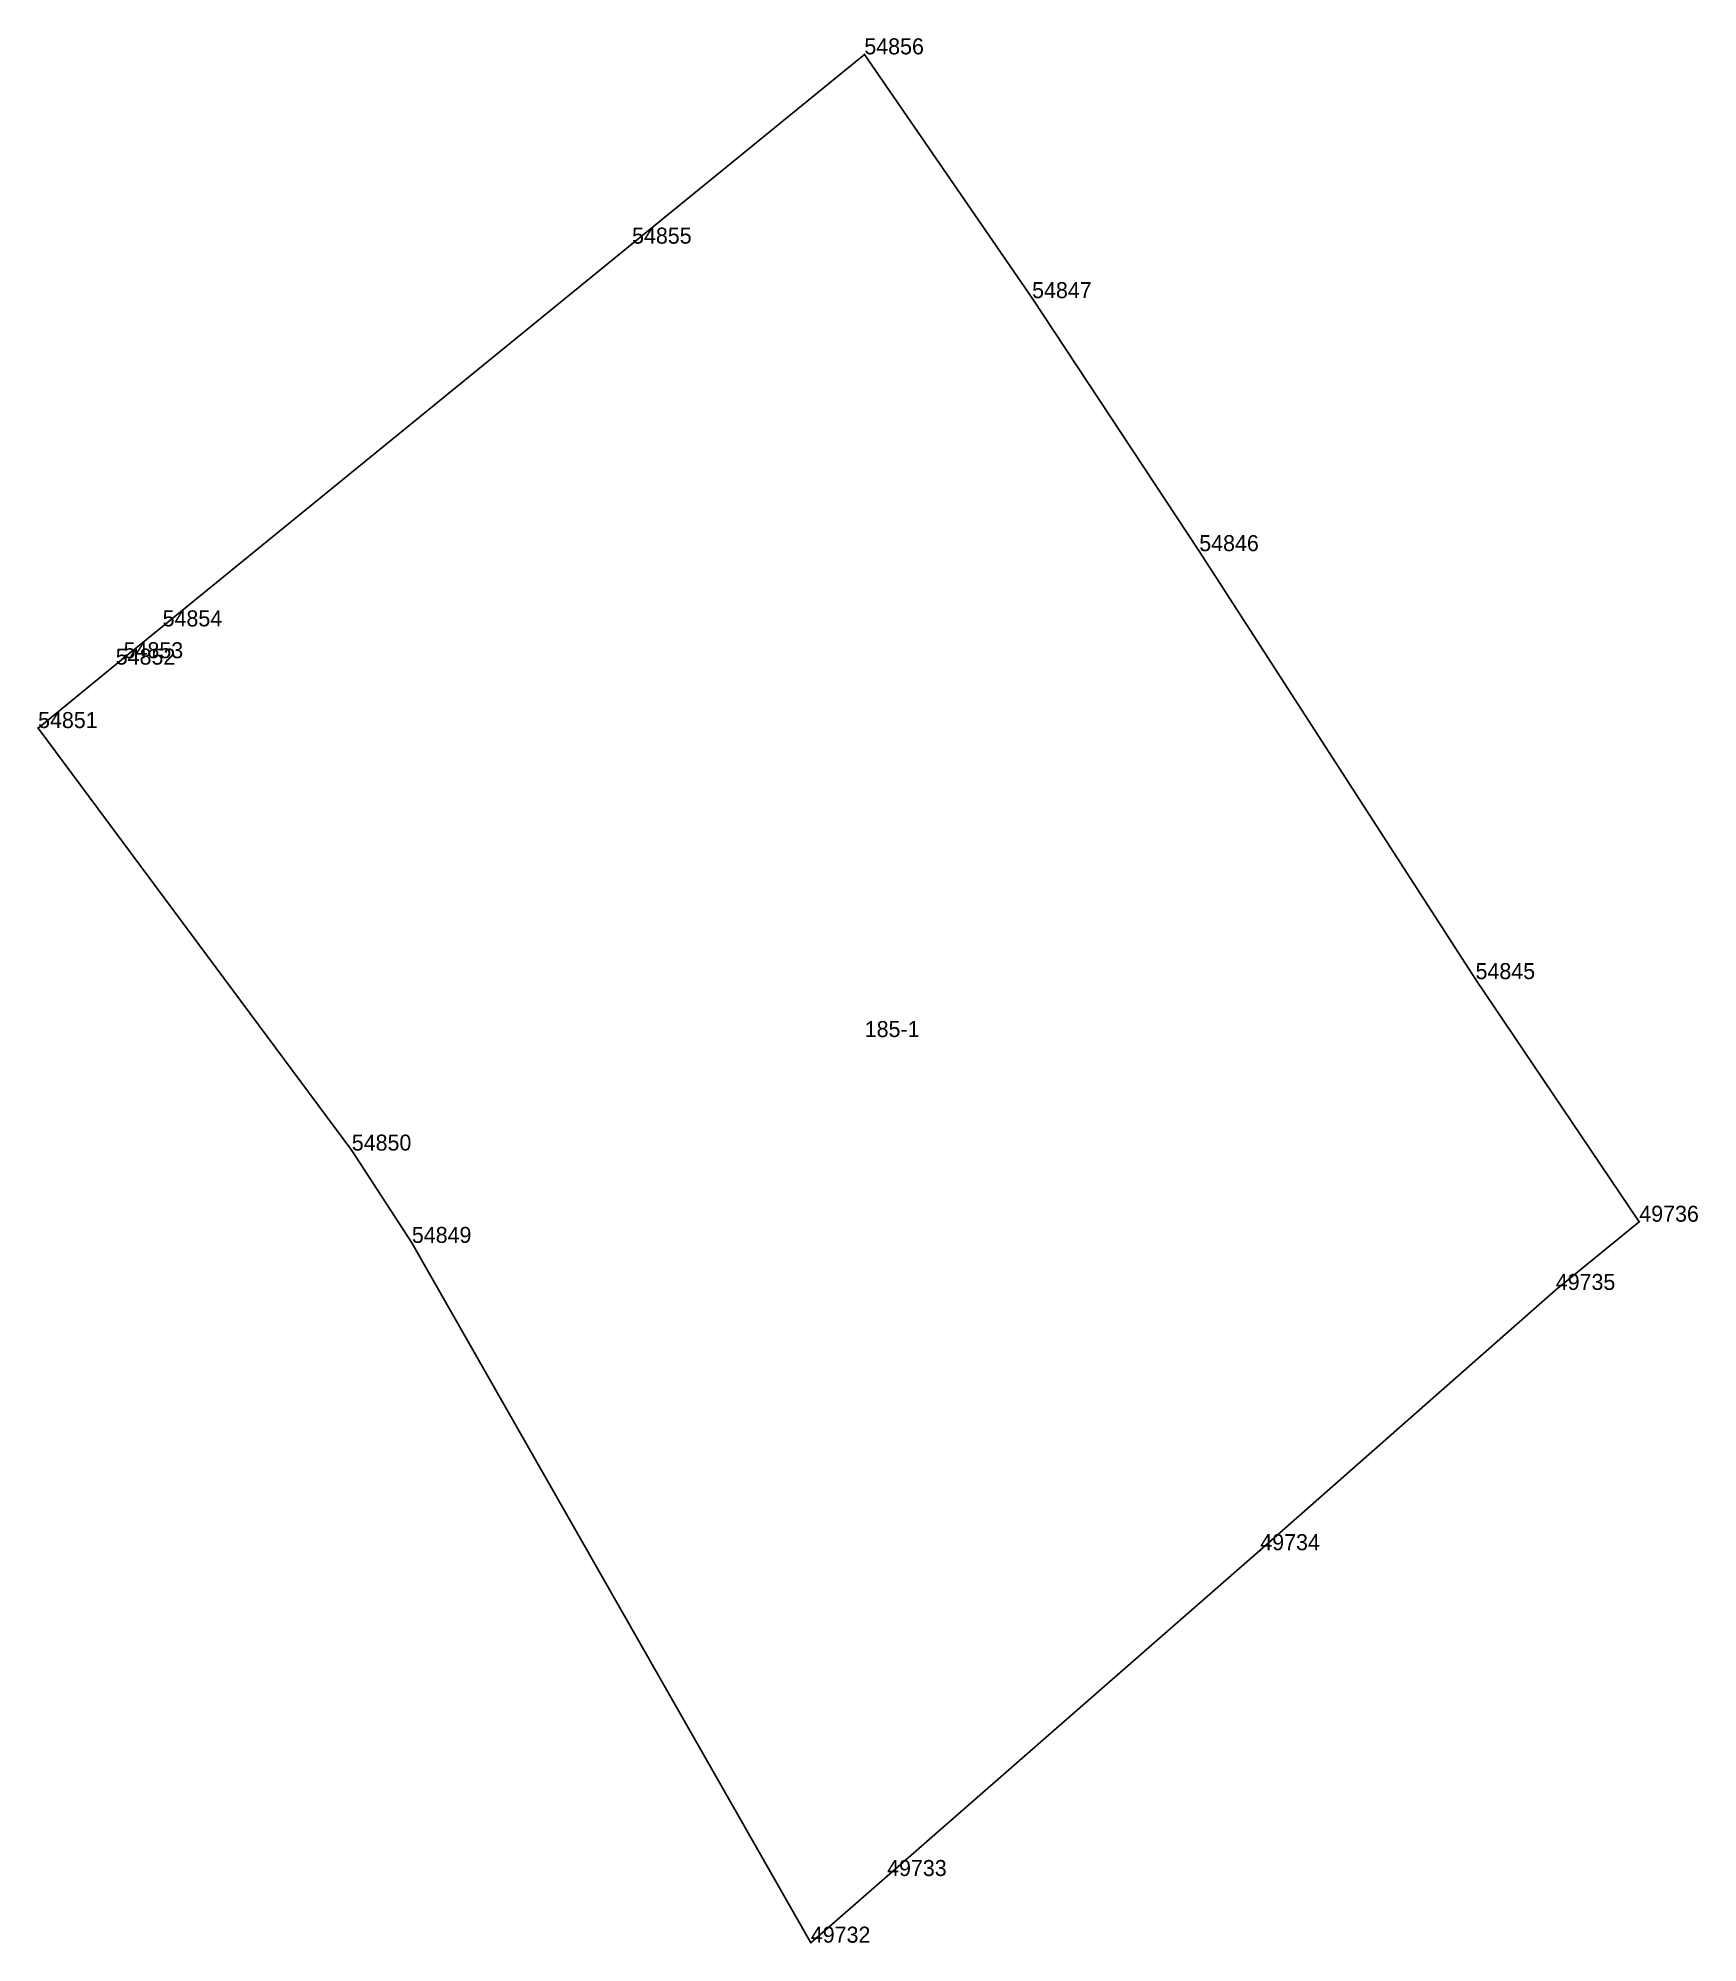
# Model space of a CAD drawing. Extents: x 7512748.9 to 7512831.8, y 4693917.7 to 4694012.8.
import ezdxf

# ---------------------------------------------------------------- set-up
doc = ezdxf.new("R2010")
doc.units = 0

msp = doc.modelspace()

# ---------------------------------------------------------------- linework, layer by layer
at = {"layer": 'Parcela Baze'}
msp.add_lwpolyline([(7512828.87, 4693953.689), (7512824.699, 4693950.281), (7512809.94, 4693937.281), (7512791.299, 4693921.002), (7512787.489, 4693917.673), (7512767.56, 4693952.632), (7512764.56, 4693957.242), (7512748.891, 4693978.351), (7512752.77, 4693981.52), (7512753.164, 4693981.841), (7512755.111, 4693983.431), (7512778.56, 4694002.55), (7512790.162, 4694012.008), (7512798.542, 4693999.828), (7512806.891, 4693987.189), (7512820.691, 4693965.809), (7512828.87, 4693953.689)], dxfattribs=at)
at = {"layer": 'Pikat'}
for p in [(7512790.162, 4694012.008), (7512778.56, 4694002.55), (7512798.542, 4693999.828), (7512806.891, 4693987.189), (7512755.111, 4693983.431), (7512752.77, 4693981.52), (7512753.164, 4693981.841), (7512748.891, 4693978.351), (7512820.691, 4693965.809), (7512764.56, 4693957.242), (7512828.87, 4693953.689), (7512767.56, 4693952.632), (7512824.699, 4693950.281), (7512809.94, 4693937.281), (7512791.299, 4693921.002), (7512787.489, 4693917.673)]:
    msp.add_point(p, dxfattribs=at)

# ---------------------------------------------------------------- texts
at = {"layer": 'Nr e Pikave Gjeodezike te Parceles Baze'}
for s, p in [('54856', (7512790.162, 4694012.008)), ('54855', (7512778.56, 4694002.55)), ('54847', (7512798.542, 4693999.828)), ('54846', (7512806.891, 4693987.189)), ('54854', (7512755.111, 4693983.431)), ('54852', (7512752.77, 4693981.52)), ('54853', (7512753.164, 4693981.841)), ('54851', (7512748.891, 4693978.351)), ('54845', (7512820.691, 4693965.809)), ('54850', (7512764.56, 4693957.242)), ('49736', (7512828.87, 4693953.689)), ('54849', (7512767.56, 4693952.632)), ('49735', (7512824.699, 4693950.281)), ('49734', (7512809.94, 4693937.281)), ('49733', (7512791.299, 4693921.002)), ('49732', (7512787.489, 4693917.673))]:
    msp.add_text(s, height=0.8, dxfattribs=at).set_placement(p)
at = {"layer": 'Nr Parceles Baze'}
msp.add_text('185-1', height=0.8, dxfattribs=at).set_placement((7512790.181, 4693962.913))

doc.saveas('drawing.dxf')
